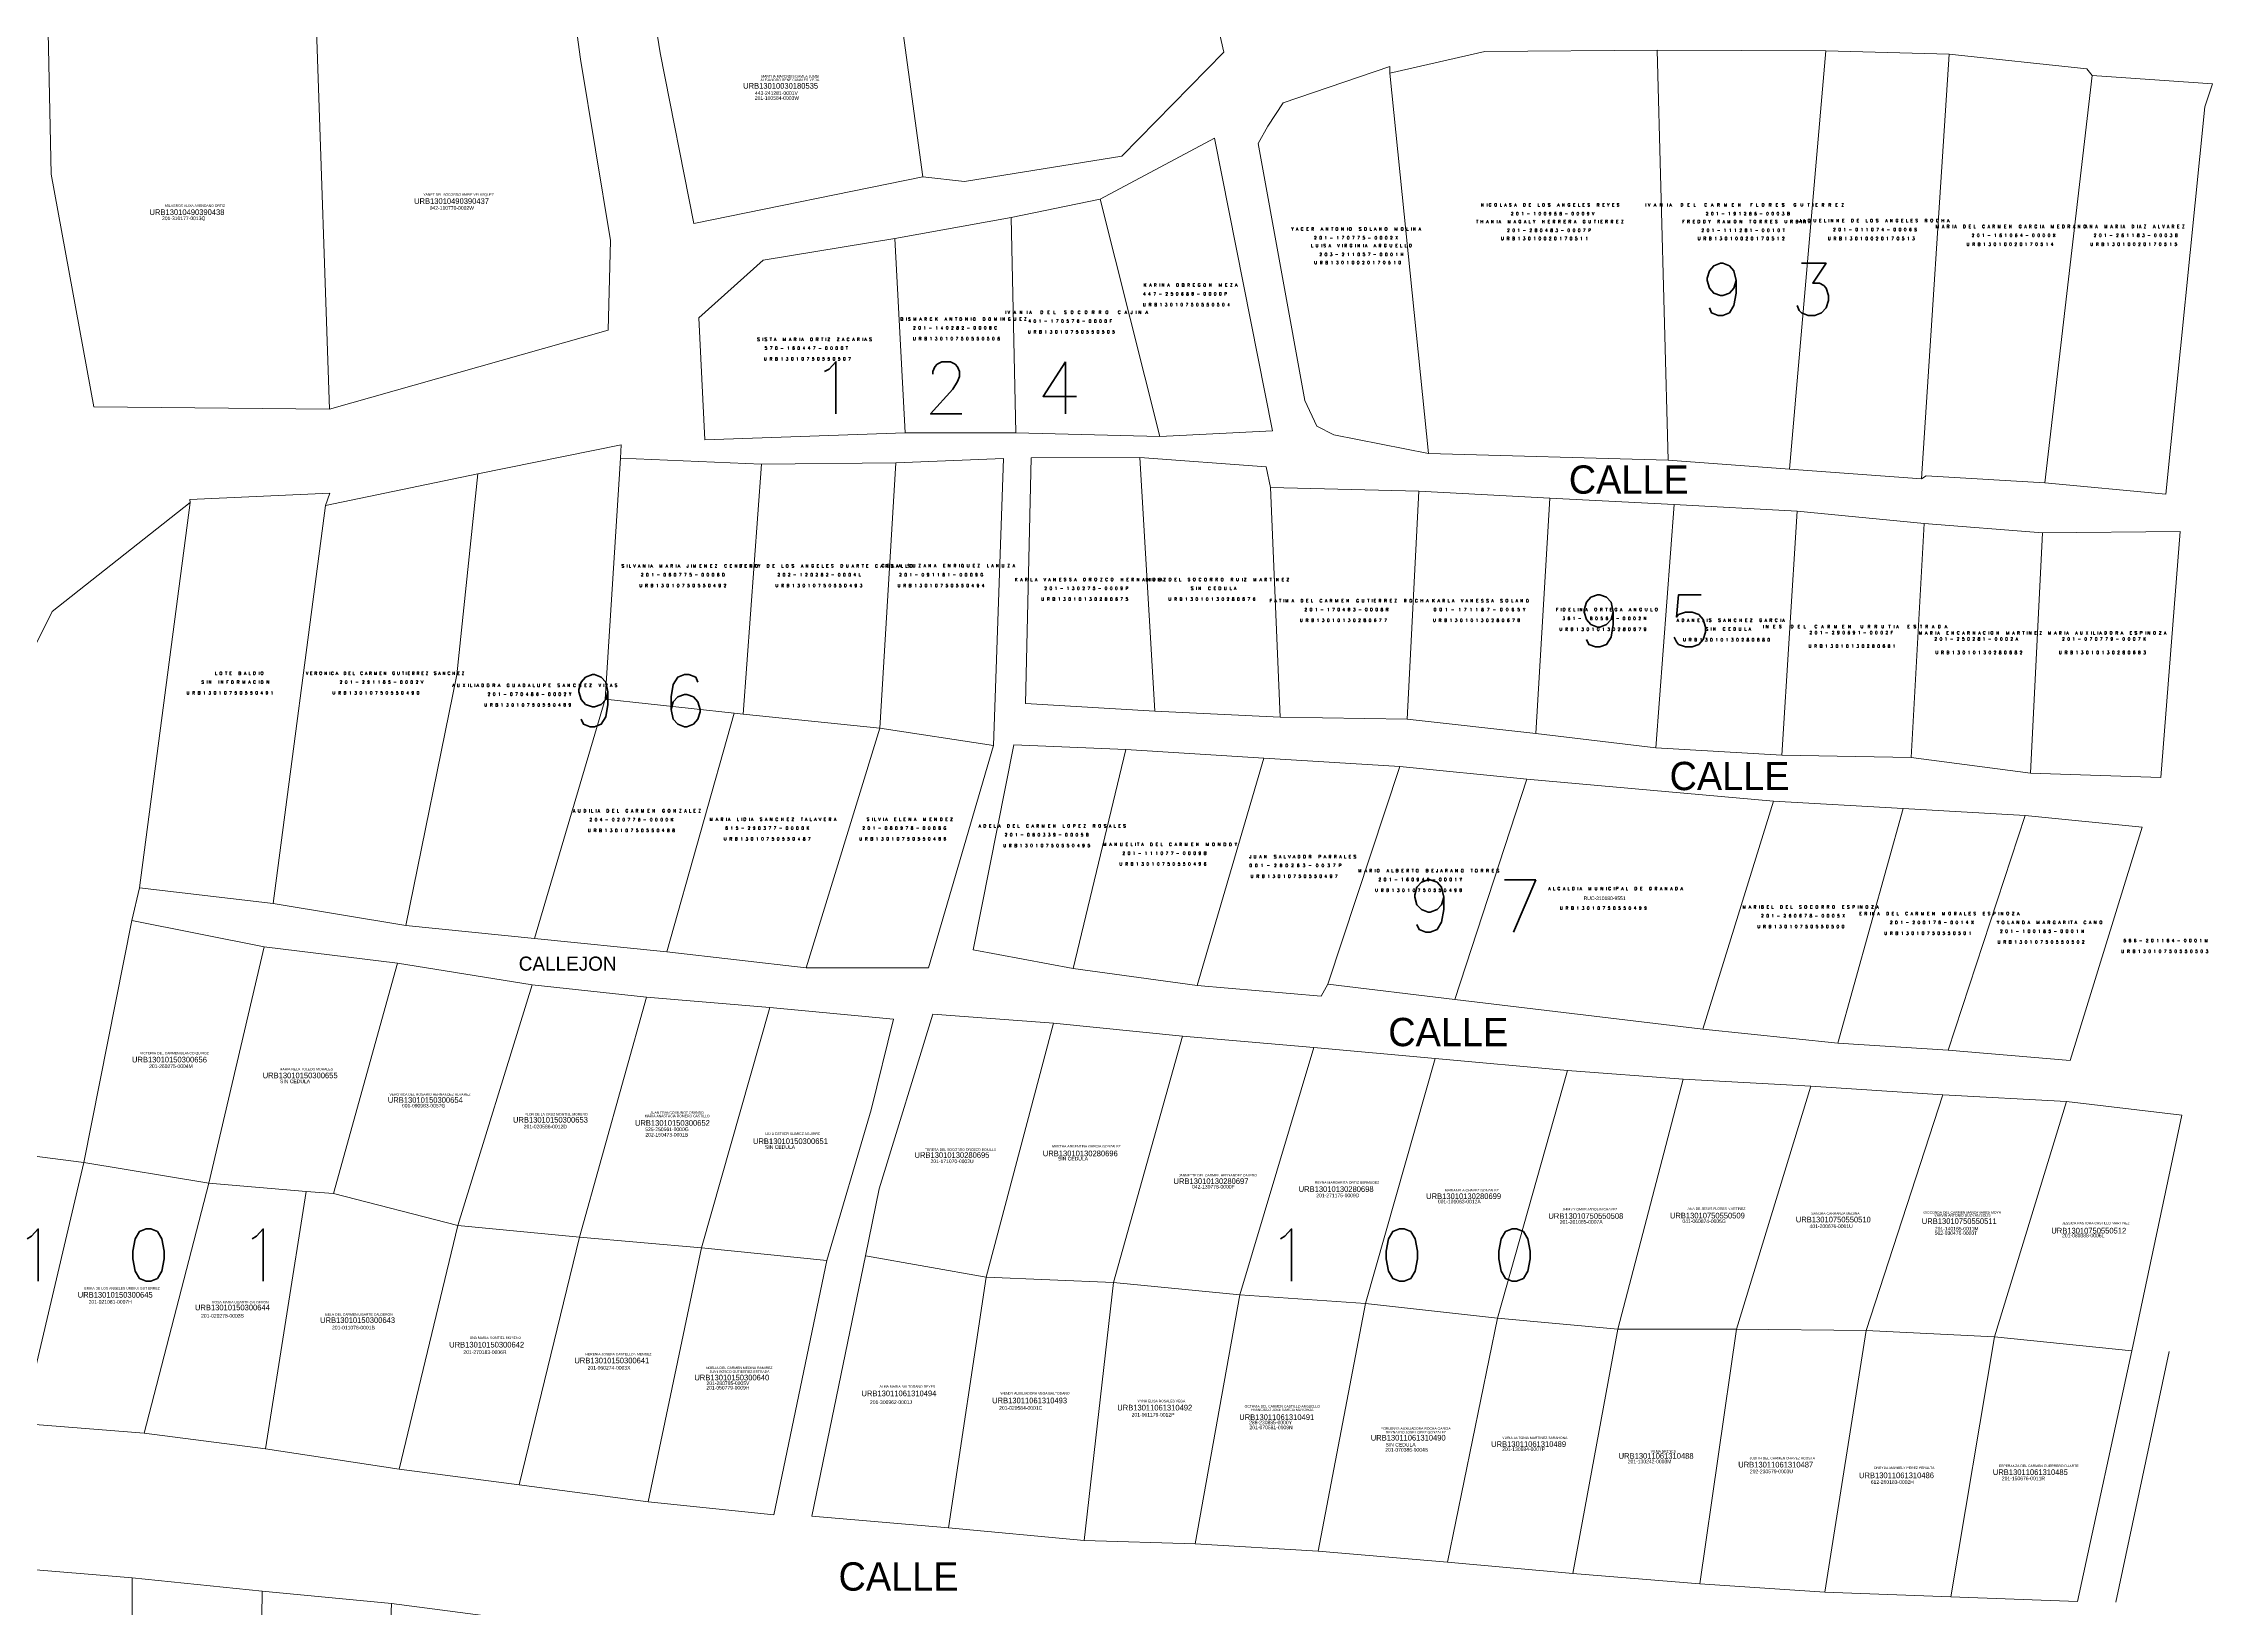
# Model space of a CAD drawing. Header units: metres. Extents: x 610261 to 617471, y 1314831 to 1317846.
# Drawn here: x 617327.3 to 617470.9, y 1316805.4 to 1316909.1 of the extents above; entities that cross this region are included whole.
import ezdxf

# ---------------------------------------------------------------- set-up
doc = ezdxf.new("R2010")
doc.units = ezdxf.units.M
for name, color, linetype, lineweight in [('101', 3, 'Continuous', 0), ('1ER CEDULA', 7, 'Continuous', 0), ('1ER PROPIETARIO', 150, 'Continuous', 0), ('2DA CEDULA', 7, 'Continuous', 0), ('2DO PROPIETARIO', 7, 'Continuous', 0), ('486', 7, 'Continuous', 0), ('4861', 7, 'Continuous', 0), ('CALLES', 7, 'Continuous', 0), ('NumMZLote', 172, 'Continuous', 0)]:
    doc.layers.add(name, color=color, linetype=linetype, lineweight=lineweight)
doc.styles.add('Style-ENGINEERING', font='ENGINEERING.shx')
doc.styles.add('Style-Txt', font='txt_____.ttf')

msp = doc.modelspace()

# ---------------------------------------------------------------- linework, layer by layer
at = {"layer": '486', "linetype": 'Continuous', "lineweight": 0}
for points in [[(617383.33621, 1316916.22546), (617385.50755, 1316900.22067)], [(617345.36083, 1316909.95874), (617346.22455, 1316884.84167)], [(617434.15555, 1316908.61267), (617434.87255, 1316881.46267)], [(617445.31755, 1316908.56967), (617442.90094, 1316880.87326)], [(617451.65355, 1316880.23067), (617453.47855, 1316908.36067)], [(617416.44055, 1316907.09067), (617419.01055, 1316881.91067)], [(617462.96155, 1316906.95467), (617459.82355, 1316879.95367)], [(617467.83155, 1316879.21767), (617470.40996, 1316904.87476)], [(617397.25055, 1316898.75167), (617401.21155, 1316883.03867)], [(617391.35455, 1316897.54067), (617391.66355, 1316883.28367)], [(617383.65455, 1316896.13567), (617384.34955, 1316883.27967)], [(617364.47261, 1316865.62126), (617365.47755, 1316881.58967)], [(617374.81855, 1316881.19067), (617373.61949, 1316864.63403)], [(617383.72655, 1316881.28367), (617382.67299, 1316863.71523)], [(617399.89055, 1316881.64267), (617400.88255, 1316864.83767)], [(617356.03155, 1316880.56467), (617354.63839, 1316867.23729)], [(617408.53255, 1316879.64667), (617409.18355, 1316864.43367)], [(617418.37055, 1316879.41467), (617417.58055, 1316864.29667)], [(617333.64255, 1316853.14167), (617336.98755, 1316878.66267)], [(617345.94955, 1316878.46867), (617342.48955, 1316852.08867)], [(617427.03255, 1316878.94667), (617426.10655, 1316863.36067)], [(617435.26355, 1316878.53167), (617434.06355, 1316862.41767)], [(617443.41955, 1316878.09067), (617442.41055, 1316861.91567)], [(617451.82955, 1316877.27567), (617450.96155, 1316861.77367)], [(617459.66355, 1316876.65267), (617458.87255, 1316860.72267)], [(617468.77555, 1316876.74267), (617467.49955, 1316860.44967)], [(617354.63839, 1316867.23729), (617351.27255, 1316850.62967)], [(617364.47261, 1316865.62126), (617359.79249, 1316849.77501)], [(617373.02296, 1316864.69842), (617364.47261, 1316865.62126)], [(617373.02296, 1316864.69842), (617368.54855, 1316848.89667)], [(617373.61949, 1316864.63403), (617373.02296, 1316864.69842)], [(617373.61949, 1316864.63403), (617382.67299, 1316863.71523)], [(617377.79155, 1316847.84167), (617382.67299, 1316863.71523)], [(617382.67299, 1316863.71523), (617390.18355, 1316862.55267)], [(617395.47655, 1316847.79567), (617398.95455, 1316862.30167)], [(617408.10655, 1316861.71767), (617403.67955, 1316846.66267)], [(617412.33055, 1316846.75367), (617417.09855, 1316861.16167)], [(617425.51755, 1316860.32467), (617420.74455, 1316845.73667)], [(617437.17155, 1316843.77367), (617441.85055, 1316858.87367)], [(617446.11555, 1316842.83467), (617450.43577, 1316858.38241)], [(617458.52255, 1316857.91967), (617453.41955, 1316842.37467)], [(617466.26855, 1316857.14867), (617461.49655, 1316841.70267)], [(617329.94755, 1316834.93367), (617333.13355, 1316850.96967)], [(617341.89655, 1316849.22967), (617338.23466, 1316833.56121)], [(617346.48169, 1316832.87396), (617350.70855, 1316848.13767)], [(617354.71767, 1316830.7719), (617359.64655, 1316846.71267)], [(617362.78001, 1316829.99168), (617367.21955, 1316845.88567)], [(617370.84962, 1316829.29073), (617375.37055, 1316845.20367)], [(617389.69807, 1316827.34349), (617394.17255, 1316844.15867)], [(617398.14099, 1316826.9975), (617402.70955, 1316843.29767)], [(617406.49962, 1316826.16484), (617411.40755, 1316842.56067)], [(617414.82984, 1316825.59053), (617419.44455, 1316841.81767)], [(617423.57751, 1316824.63227), (617428.21255, 1316841.03667)], [(617431.54309, 1316823.89092), (617435.85755, 1316840.46267)], [(617439.39307, 1316823.90569), (617444.31455, 1316839.99867)], [(617447.99261, 1316823.81634), (617453.07155, 1316839.41167)], [(617456.48161, 1316823.38402), (617461.26555, 1316838.98867)], [(617320.84255, 1316836.10667), (617329.94755, 1316834.93367)], [(617329.94755, 1316834.93367), (617325.88755, 1316817.65467)], [(617329.94755, 1316834.93367), (617338.23466, 1316833.56121)], [(617338.23466, 1316833.56121), (617333.93855, 1316817.00967)], [(617338.23466, 1316833.56121), (617344.66239, 1316833.02557)], [(617341.98455, 1316815.96167), (617344.66239, 1316833.02557)], [(617344.66239, 1316833.02557), (617346.48169, 1316832.87396)], [(617346.48169, 1316832.87396), (617354.71767, 1316830.7719)], [(617354.71767, 1316830.7719), (617350.82955, 1316814.63367)], [(617362.78001, 1316829.99168), (617354.71767, 1316830.7719)], [(617362.78001, 1316829.99168), (617358.76855, 1316813.57467)], [(617370.84962, 1316829.29073), (617362.78001, 1316829.99168)], [(617370.84962, 1316829.29073), (617367.32055, 1316812.45667)], [(617379.15655, 1316828.44367), (617370.84962, 1316829.29073)], [(617381.72355, 1316828.76367), (617389.69807, 1316827.34349)], [(617389.69807, 1316827.34349), (617387.21055, 1316810.72867)], [(617389.69807, 1316827.34349), (617398.14099, 1316826.9975)], [(617398.14099, 1316826.9975), (617396.18855, 1316809.90867)], [(617398.14099, 1316826.9975), (617406.49962, 1316826.16484)], [(617406.49962, 1316826.16484), (617403.54955, 1316809.67667)], [(617406.49962, 1316826.16484), (617414.82984, 1316825.59053)], [(617414.82984, 1316825.59053), (617411.69355, 1316809.18767)], [(617414.82984, 1316825.59053), (617423.57751, 1316824.63227)], [(617423.57751, 1316824.63227), (617420.26755, 1316808.46767)], [(617423.57751, 1316824.63227), (617431.54309, 1316823.89092)], [(617431.54309, 1316823.89092), (617428.55455, 1316807.71467)], [(617431.54309, 1316823.89092), (617439.39307, 1316823.90569)], [(617439.39307, 1316823.90569), (617436.96355, 1316807.02967)], [(617439.39307, 1316823.90569), (617447.99261, 1316823.81634)], [(617447.99261, 1316823.81634), (617445.24555, 1316806.48267)], [(617447.99261, 1316823.81634), (617456.48161, 1316823.38402)], [(617456.48161, 1316823.38402), (617453.59355, 1316806.17467)], [(617456.48161, 1316823.38402), (617465.59055, 1316822.45667)], [(617333.16722, 1316790.83413), (617333.14555, 1316807.41467)], [(617341.54221, 1316789.71077), (617341.76655, 1316806.54767)], [(617349.61361, 1316788.58159), (617350.31455, 1316805.73067)]]:
    msp.add_lwpolyline(points, dxfattribs=at)
at = {"layer": '4861', "linetype": 'Continuous', "lineweight": 0}
for points in [[(617405.44455, 1316908.49867), (617402.2944, 1316922.30783)], [(617367.42155, 1316912.72867), (617368.11255, 1316908.43567)], [(617327.58155, 1316909.79867), (617327.78655, 1316900.40967)], [(617362.83955, 1316908.03167), (617362.49455, 1316910.61367)], [(617362.83955, 1316908.03167), (617364.82055, 1316896.01967)], [(617368.11255, 1316908.43567), (617370.33719, 1316897.13996)], [(617405.44455, 1316908.49867), (617398.68855, 1316901.59567), (617388.26755, 1316899.91467), (617385.50755, 1316900.22067)], [(617416.44055, 1316907.09067), (617422.73855, 1316908.52567), (617434.15555, 1316908.61267)], [(617434.15555, 1316908.61267), (617445.31755, 1316908.56967)], [(617445.31755, 1316908.56967), (617453.47855, 1316908.36067)], [(617453.47855, 1316908.36067), (617462.59955, 1316907.39267), (617462.96155, 1316906.95467)], [(617419.01055, 1316881.91067), (617412.72455, 1316883.13067), (617411.59555, 1316883.72467), (617410.81555, 1316885.40667), (617407.73155, 1316902.43667), (617408.36655, 1316903.58667), (617409.38255, 1316905.12767), (617416.43155, 1316907.53167), (617416.44055, 1316907.09067)], [(617462.96155, 1316906.95467), (617470.93355, 1316906.38667), (617470.40996, 1316904.87476)], [(617401.21155, 1316883.03867), (617408.67455, 1316883.40067), (617404.83455, 1316902.78967), (617397.25055, 1316898.75167)], [(617327.78655, 1316900.40967), (617330.61855, 1316884.99167)], [(617385.50755, 1316900.22067), (617370.33719, 1316897.13996)], [(617397.25055, 1316898.75167), (617391.35455, 1316897.54067)], [(617391.35455, 1316897.54067), (617383.65455, 1316896.13567)], [(617364.82055, 1316896.01967), (617364.66155, 1316890.07167), (617346.22455, 1316884.84167)], [(617383.65455, 1316896.13567), (617374.94055, 1316894.70567), (617370.66955, 1316890.89367), (617371.08355, 1316882.80167)], [(617346.22455, 1316884.84167), (617330.61855, 1316884.99167)], [(617356.03155, 1316880.56467), (617365.52355, 1316882.46967), (617365.47755, 1316881.58967)], [(617371.08355, 1316882.80167), (617384.34955, 1316883.27967)], [(617384.34955, 1316883.27967), (617391.66355, 1316883.28367)], [(617391.66355, 1316883.28367), (617401.21155, 1316883.03867)], [(617365.47755, 1316881.58967), (617374.81855, 1316881.19067)], [(617374.81855, 1316881.19067), (617383.72655, 1316881.28367)], [(617383.72655, 1316881.28367), (617390.85855, 1316881.58367)], [(617390.85855, 1316881.58367), (617390.18355, 1316862.55267)], [(617392.30655, 1316865.35367), (617392.68055, 1316881.60667)], [(617392.68055, 1316881.60667), (617399.89055, 1316881.64267)], [(617399.89055, 1316881.64267), (617408.25155, 1316881.02567), (617408.53255, 1316879.64667)], [(617434.87255, 1316881.46267), (617419.01055, 1316881.91067)], [(617442.90094, 1316880.87326), (617434.87255, 1316881.46267)], [(617451.65355, 1316880.23067), (617442.90094, 1316880.87326)], [(617336.98755, 1316878.66267), (617336.96855, 1316878.86667), (617346.23455, 1316879.28067), (617345.94955, 1316878.46867)], [(617345.94955, 1316878.46867), (617356.03155, 1316880.56467)], [(617408.53255, 1316879.64667), (617418.37055, 1316879.41467)], [(617418.37055, 1316879.41467), (617427.03255, 1316878.94667)], [(617459.82355, 1316879.95367), (617451.96155, 1316880.42767), (617451.65355, 1316880.23067)], [(617467.83155, 1316879.21767), (617459.82355, 1316879.95367)], [(617336.98755, 1316878.66267), (617327.85155, 1316871.44667), (617322.40455, 1316860.54067), (617316.51455, 1316851.01467), (617312.05855, 1316842.45967), (617310.92655, 1316839.45167)], [(617427.03255, 1316878.94667), (617435.26355, 1316878.53167)], [(617435.26355, 1316878.53167), (617443.41955, 1316878.09067)], [(617443.41955, 1316878.09067), (617451.82955, 1316877.27567)], [(617451.82955, 1316877.27567), (617459.66355, 1316876.65267)], [(617459.66355, 1316876.65267), (617468.77555, 1316876.74267)], [(617400.88255, 1316864.83767), (617392.30655, 1316865.35367)], [(617409.18355, 1316864.43367), (617400.88255, 1316864.83767)], [(617417.58055, 1316864.29667), (617409.18355, 1316864.43367)], [(617426.10655, 1316863.36067), (617417.58055, 1316864.29667)], [(617390.18355, 1316862.55267), (617385.88355, 1316847.83967), (617377.79155, 1316847.84167)], [(617388.83455, 1316849.01567), (617391.54355, 1316862.60467)], [(617391.54355, 1316862.60467), (617398.95455, 1316862.30167)], [(617398.95455, 1316862.30167), (617408.10655, 1316861.71767)], [(617434.06355, 1316862.41767), (617426.10655, 1316863.36067)], [(617442.41055, 1316861.91567), (617434.06355, 1316862.41767)], [(617408.10655, 1316861.71767), (617417.09855, 1316861.16167)], [(617417.09855, 1316861.16167), (617425.51755, 1316860.32467)], [(617450.96155, 1316861.77367), (617442.41055, 1316861.91567)], [(617458.87255, 1316860.72267), (617450.96155, 1316861.77367)], [(617467.49955, 1316860.44967), (617458.87255, 1316860.72267)], [(617425.51755, 1316860.32467), (617441.85055, 1316858.87367)], [(617441.85055, 1316858.87367), (617450.43577, 1316858.38241)], [(617450.43577, 1316858.38241), (617458.52255, 1316857.91967)], [(617458.52255, 1316857.91967), (617466.26855, 1316857.14867)], [(617333.13355, 1316850.96967), (617333.64255, 1316853.14167)], [(617333.64255, 1316853.14167), (617342.48955, 1316852.08867)], [(617342.48955, 1316852.08867), (617351.27255, 1316850.62967)], [(617341.89655, 1316849.22967), (617333.13355, 1316850.96967)], [(617359.79249, 1316849.77501), (617351.27255, 1316850.62967)], [(617350.70855, 1316848.13767), (617341.89655, 1316849.22967)], [(617368.54855, 1316848.89667), (617359.79249, 1316849.77501)], [(617359.64655, 1316846.71267), (617350.70855, 1316848.13767)], [(617377.79155, 1316847.84167), (617368.54855, 1316848.89667)], [(617395.47655, 1316847.79567), (617388.83455, 1316849.01567)], [(617403.67955, 1316846.66267), (617395.47655, 1316847.79567)], [(617367.21955, 1316845.88567), (617359.64655, 1316846.71267)], [(617412.33055, 1316846.75367), (617411.90055, 1316845.95467), (617403.67955, 1316846.66267)], [(617420.74455, 1316845.73667), (617412.33055, 1316846.75367)], [(617375.37055, 1316845.20367), (617367.21955, 1316845.88567)], [(617383.57555, 1316844.43267), (617375.37055, 1316845.20367)], [(617437.17155, 1316843.77367), (617420.74455, 1316845.73667)], [(617379.15655, 1316828.44367), (617382.08355, 1316838.42067), (617383.57555, 1316844.43267)], [(617381.72355, 1316828.76367), (617382.61655, 1316833.19567), (617386.18255, 1316844.77467)], [(617386.18255, 1316844.77467), (617394.17255, 1316844.15867)], [(617394.17255, 1316844.15867), (617402.70955, 1316843.29767)], [(617446.11555, 1316842.83467), (617437.17155, 1316843.77367)], [(617402.70955, 1316843.29767), (617411.40755, 1316842.56067)], [(617411.40755, 1316842.56067), (617419.44455, 1316841.81767)], [(617453.41955, 1316842.37467), (617446.11555, 1316842.83467)], [(617461.49655, 1316841.70267), (617453.41955, 1316842.37467)], [(617419.44455, 1316841.81767), (617428.21255, 1316841.03667)], [(617428.21255, 1316841.03667), (617435.85755, 1316840.46267)], [(617435.85755, 1316840.46267), (617444.31455, 1316839.99867)], [(617444.31455, 1316839.99867), (617453.07155, 1316839.41167)], [(617453.07155, 1316839.41167), (617461.26555, 1316838.98867)], [(617461.26555, 1316838.98867), (617468.90255, 1316838.07367), (617465.59055, 1316822.45667)], [(617375.63355, 1316811.59767), (617379.15655, 1316828.44367)], [(617381.72355, 1316828.76367), (617378.16255, 1316811.51067)], [(617465.59055, 1316822.45667), (617461.98255, 1316805.85967)], [(617464.52255, 1316805.81267), (617468.05255, 1316822.42367)], [(617333.93855, 1316817.00967), (617325.88755, 1316817.65467)], [(617341.98455, 1316815.96167), (617333.93855, 1316817.00967)], [(617350.82955, 1316814.63367), (617341.98455, 1316815.96167)], [(617358.76855, 1316813.57467), (617350.82955, 1316814.63367)], [(617367.32055, 1316812.45667), (617358.76855, 1316813.57467)], [(617375.63355, 1316811.59767), (617367.32055, 1316812.45667)], [(617387.21055, 1316810.72867), (617378.16255, 1316811.51067)], [(617396.18855, 1316809.90867), (617387.21055, 1316810.72867)], [(617403.54955, 1316809.67667), (617396.18855, 1316809.90867)], [(617411.69355, 1316809.18767), (617403.54955, 1316809.67667)], [(617420.26755, 1316808.46767), (617411.69355, 1316809.18767)], [(617325.44955, 1316808.06767), (617333.14555, 1316807.41467)], [(617428.55455, 1316807.71467), (617420.26755, 1316808.46767)], [(617436.96355, 1316807.02967), (617428.55455, 1316807.71467)], [(617333.14555, 1316807.41467), (617341.76655, 1316806.54767)], [(617341.76655, 1316806.54767), (617350.31455, 1316805.73067)], [(617445.24555, 1316806.48267), (617436.96355, 1316807.02967)], [(617453.59355, 1316806.17467), (617445.24555, 1316806.48267)], [(617453.59355, 1316806.17467), (617461.98255, 1316805.85967)], [(617350.31455, 1316805.73067), (617358.58855, 1316804.64667)]]:
    msp.add_lwpolyline(points, dxfattribs=at)

# ---------------------------------------------------------------- texts
at = {"layer": '101', "linetype": 'Continuous', "lineweight": 0, "style": 'Style-ENGINEERING'}
for s, p in [('URB13010030180535', (617373.61206, 1316906.07147)), ('URB13010490390438', (617334.29605, 1316897.70469)), ('URB13010490390437', (617351.81646, 1316898.43907)), ('URB13010150300656', (617333.1342, 1316841.56629)), ('URB13010150300655', (617341.78949, 1316840.51716)), ('URB13010150300654', (617350.07759, 1316838.89101)), ('URB13010150300653', (617358.36569, 1316837.57961)), ('URB13010150300652', (617366.44396, 1316837.36978)), ('URB13010150300651', (617374.25995, 1316836.16328)), ('URB13010130280695', (617384.96104, 1316835.2453)), ('URB13010130280696', (617393.45896, 1316835.35021)), ('URB13010130280697', (617402.11426, 1316833.51424)), ('URB13010130280698', (617410.40235, 1316832.98968)), ('URB13010130280699', (617418.84782, 1316832.51757)), ('URB13010750550508', (617426.93921, 1316831.20616)), ('URB13010750550509', (617434.99125, 1316831.23239)), ('URB13010750550510', (617443.33181, 1316830.97011)), ('URB13010750550511', (617451.67236, 1316830.8652)), ('URB13010750550512', (617460.24897, 1316830.23572)), ('URB13010150300645', (617329.54094, 1316825.98676)), ('URB13010150300644', (617337.30448, 1316825.14746)), ('URB13010150300643', (617345.59258, 1316824.30816)), ('URB13010150300642', (617354.14296, 1316822.68201)), ('URB13010150300641', (617362.43105, 1316821.63289)), ('URB13010150300640', (617370.37818, 1316820.50507)), ('URB13011061310494', (617381.44647, 1316819.45595)), ('URB13011061310493', (617390.10176, 1316818.98384)), ('URB13011061310492', (617398.38986, 1316818.51173)), ('URB13011061310491', (617406.46813, 1316817.88226)), ('URB13011061310490', (617415.17588, 1316816.51839)), ('URB13011061310489', (617423.14924, 1316816.09874)), ('URB13011061310488', (617431.59471, 1316815.3119)), ('URB13011061310487', (617439.51561, 1316814.73488)), ('URB13011061310485', (617456.38031, 1316814.23654)), ('URB13011061310486', (617447.5152, 1316814.02672))]:
    msp.add_text(s, height=0.375, dxfattribs=at).set_placement(p)
at = {"layer": '101', "linetype": 'Continuous', "lineweight": 0, "char_height": 0.2, "attachment_point": 5, "line_spacing_factor": 1.1, "style": 'Style-Txt'}
for s, insert in [('\\T2.010943;URB13010020170511', (617426.76977, 1316896.14591)), ('\\T2.010943;URB13010020170512', (617439.79567, 1316896.14591)), ('\\T2.010943;URB13010020170513', (617448.41894, 1316896.14591)), ('\\T2.010943;URB13010020170514', (617457.59945, 1316895.76597)), ('\\T2.010943;URB13010020170515', (617465.7908, 1316895.76597)), ('\\T2.010943;URB13010020170510', (617414.39244, 1316894.55017)), ('\\T2.010943;URB13010750550504', (617403.05659, 1316891.76422)), ('\\T2.010943;URB13010750550506', (617387.82601, 1316889.51111)), ('\\T2.010943;URB13010750550505', (617395.43636, 1316889.96173)), ('\\T2.010943;URB13010750550507', (617377.95267, 1316888.16926)), ('\\T2.010943;URB13010750550492', (617369.70185, 1316873.15857)), ('\\T2.010943;URB13010750550493', (617378.71413, 1316873.15857)), ('\\T2.010943;URB13010750550494', (617386.80515, 1316873.15857)), ('\\T2.010943;URB13010130280675', (617396.32006, 1316872.25732)), ('\\T2.010943;URB13010130280676', (617404.74195, 1316872.25732)), ('\\T2.010943;URB13010130280677', (617413.4541, 1316870.85539)), ('\\T2.010943;URB13010130280678', (617422.26653, 1316870.85539)), ('\\T2.010943;URB13010130280679', (617430.63834, 1316870.26458)), ('\\T2.010943;URB13010130280680', (617438.82658, 1316869.56361)), ('\\T2.010943;URB13010130280681', (617447.13826, 1316869.14303)), ('\\T2.010943;URB13010130280682', (617455.53994, 1316868.72245)), ('\\T2.010943;URB13010130280683', (617463.72177, 1316868.72245)), ('\\T2.010943;URB13010750550491', (617339.7139, 1316866.04876)), ('\\T2.010943;URB13010750550490', (617349.37399, 1316866.04876)), ('\\T2.010943;URB13010750550489', (617359.42796, 1316865.24766)), ('\\T2.010943;URB13010750550488', (617366.29757, 1316856.9362)), ('\\T2.010943;URB13010750550487', (617375.29024, 1316856.37543)), ('\\T2.010943;URB13010750550486', (617384.26303, 1316856.37543)), ('\\T2.010943;URB13010750550495', (617393.79631, 1316855.93482)), ('\\T2.010943;URB13010750550496', (617401.49679, 1316854.71313)), ('\\T2.010943;URB13010750550497', (617410.18863, 1316853.90202)), ('\\T2.010943;URB13010750550498', (617418.42972, 1316852.97073)), ('\\T2.010943;URB13010750550499', (617430.66645, 1316851.7891)), ('\\T2.010943;URB13010750550500', (617443.7476, 1316850.56742)), ('\\T2.010943;URB13010750550501', (617452.15242, 1316850.12681)), ('\\T2.010943;URB13010750550502', (617459.65889, 1316849.54601)), ('\\T2.010943;URB13010750550503', (617467.8499, 1316848.92515))]:
    msp.add_mtext(s, dxfattribs=dict(at, insert=insert))
at = {"layer": '1ER CEDULA', "linetype": 'Continuous', "lineweight": 0, "style": 'Style-ENGINEERING'}
for s, p in [('443-241281-0001V', (617374.39678, 1316905.65938)), ('042-110770-0002W', (617352.85034, 1316898.05215)), ('201-310177-0013Q', (617335.12022, 1316897.36344)), ('RUC-310180-9551', (617429.27836, 1316852.32046)), ('201-260275-0004M', (617334.26739, 1316841.19856)), ('SIN CEDULA', (617342.94066, 1316840.19134)), ('001-090983-0057G', (617351.0124, 1316838.58259)), ('201-020586-0012D', (617359.08414, 1316837.19766)), ('525-250561-0000G', (617367.12791, 1316837.0158)), ('SIN CEDULA', (617375.05976, 1316835.84072)), ('201-171070-0002U', (617386.02208, 1316834.89513)), ('SIN CEDULA', (617394.46271, 1316835.07131)), ('042-130778-0000F', (617403.34379, 1316833.21341)), ('201-271175-0009D', (617411.5682, 1316832.63682)), ('001-101063-0012A', (617419.62443, 1316832.22841)), ('201-201085-0007A', (617427.69668, 1316830.88303)), ('041-060874-0005G', (617435.81698, 1316830.92729)), ('401-200676-0001U', (617444.24159, 1316830.59474)), ('201-140185-0011M', (617452.53807, 1316830.43457)), ('201-080388-0006L', (617460.96269, 1316829.98145)), ('201-021081-0007H', (617330.26649, 1316825.58667)), ('201-020278-0003S', (617337.70872, 1316824.66338)), ('201-011076-0001B', (617346.38199, 1316823.87999)), ('201-270183-0006R', (617355.08325, 1316822.25725)), ('201-060274-0003X', (617363.30887, 1316821.22205)), ('201-280785-0005V', (617371.18476, 1316820.19385)), ('201-300962-0001J', (617382.00998, 1316818.94283)), ('201-020584-0001C', (617390.56273, 1316818.55843)), ('201-061179-0012P', (617399.3397, 1316818.10997)), ('201-070581-0009N', (617407.14768, 1316817.26911)), ('SIN CEDULA', (617416.15689, 1316816.12394)), ('201-130684-0007P', (617423.88479, 1316815.82764)), ('201-130242-0003M', (617432.19728, 1316815.01081)), ('202-230579-0003U', (617440.28555, 1316814.35414)), ('612-260183-0002H', (617448.29374, 1316813.64941)), ('201-150676-0011R', (617456.97461, 1316813.88966))]:
    msp.add_text(s, height=0.24, dxfattribs=at).set_placement(p)
at = {"layer": '1ER CEDULA', "linetype": 'Continuous', "lineweight": 0, "char_height": 0.2, "attachment_point": 5, "line_spacing_factor": 1.1, "style": 'Style-Txt'}
for s, insert in [('\\T2.010943;201-100958-0009V', (617427.30509, 1316897.78844)), ('\\T2.010943;201-191286-0003B', (617440.23765, 1316897.78844)), ('\\T2.010943;201-011074-0006S', (617448.65829, 1316896.73728)), ('\\T2.010943;201-170775-0002X', (617414.28852, 1316896.1927)), ('\\T2.010943;201-161064-0000X', (617457.8388, 1316896.35734)), ('\\T2.010943;201-261183-0003B', (617465.93015, 1316896.35734)), ('\\T2.010943;447-250688-0000P', (617402.96519, 1316892.47776)), ('\\T2.010943;401-170576-0000F', (617395.34496, 1316890.67527)), ('\\T2.010943;201-140282-0008C', (617387.7346, 1316890.22465)), ('\\T2.010943;570-160447-0000T', (617377.86126, 1316888.8828)), ('\\T2.010943;201-060775-0006D', (617369.71044, 1316873.87211)), ('\\T2.010943;202-120282-0004L', (617378.72273, 1316873.87211)), ('\\T2.010943;201-091181-0009G', (617386.81374, 1316873.87211)), ('\\T2.010943;201-130275-0009P', (617396.42866, 1316872.97086)), ('\\T2.010943;SIN CEDULA', (617404.85054, 1316872.97086)), ('\\T2.010943;201-170483-0008R', (617413.66269, 1316871.56893)), ('\\T2.213131;001-171187-0065Y', (617422.47512, 1316871.56893)), ('\\T2.010943;361-180567-0002N', (617430.74694, 1316870.97812)), ('\\T2.010943;SIN CEDULA', (617438.93851, 1316870.27715)), ('\\T2.010943;201-290691-0002F', (617447.07987, 1316870.03682)), ('\\T2.010943;201-250281-0002A', (617455.35155, 1316869.61624)), ('\\T2.010943;201-070779-0007K', (617463.83338, 1316869.61624)), ('\\T2.010943;SIN INFORMACION', (617340.06916, 1316866.7623)), ('\\T2.010943;201-291185-0002V', (617349.73258, 1316866.7623)), ('\\T2.010943;201-070486-0002Y', (617359.53655, 1316865.9612)), ('\\T2.010943;204-020776-0000K', (617366.30616, 1316857.64974)), ('\\T2.010943;615-290377-0000K', (617375.29883, 1316857.08897)), ('\\T2.010943;201-080978-0008G', (617384.37162, 1316857.08897)), ('\\T2.010943;201-080339-0005B', (617393.8049, 1316856.64836)), ('\\T2.010943;201-111077-0009B', (617401.60538, 1316855.42667)), ('\\T2.213131;001-280263-0037P', (617410.29723, 1316854.61556)), ('\\T2.010943;201-160949-0001Y', (617418.53831, 1316853.68427)), ('\\T2.010943;201-260678-0005X', (617443.89286, 1316851.28096)), ('\\T2.010943;201-200176-0014X', (617452.42434, 1316850.84035)), ('\\T2.010943;201-100185-0001N', (617459.73415, 1316850.25955)), ('\\T2.010943;566-201164-0001M', (617467.92516, 1316849.63869))]:
    msp.add_mtext(s, dxfattribs=dict(at, insert=insert))
at = {"layer": '1ER PROPIETARIO', "linetype": 'Continuous', "lineweight": 0, "attachment_point": 5}
for s, insert, char_height, line_spacing_factor, style in [('\\H0.163840;MARTHA MAYENDIS DAVILA LUMBI', (617376.72602, 1316906.88513), 0.16384, 0.75, 'Style-ENGINEERING'), ('\\H0.163840;MILAGROS ALIXA AVENDANO ORTIZ', (617337.3073, 1316898.32127), 0.16384, 0.75, 'Style-ENGINEERING'), ('\\H0.163840;YANET DEL SOCORRO AMPIE VELASQUEZ ', (617354.76515, 1316899.034), 0.16384, 0.75, 'Style-ENGINEERING'), ('\\T2.010943;NICOLASA DE LOS ANGELES REYES ', (617427.14465, 1316898.37205), 0.2, 1.1, 'Style-Txt'), ('\\T2.516414;IVANIA DEL CARMEN FLORES GUTIERREZ ', (617440.07388, 1316898.37205), 0.2, 1.1, 'Style-Txt'), ('\\T2.010943;YACER ANTONIO SOLANO MOLINA ', (617414.29141, 1316896.77631), 0.2, 1.1, 'Style-Txt'), ('\\T2.010943;JAQUELINNE DE LOS ANGELES ROCHA', (617448.59452, 1316897.32089), 0.2, 1.1, 'Style-Txt'), ('\\T2.010943;MARIA DEL CARMEN GARCIA MEDRANO', (617457.67503, 1316896.94095), 0.2, 1.1, 'Style-Txt'), ('\\T2.010943;ANA MARIA DIAZ ALVAREZ', (617465.86638, 1316896.94095), 0.2, 1.1, 'Style-Txt'), ('\\T2.010943;KARINA OBREGON MEZA', (617403.32755, 1316893.06137), 0.2, 1.1, 'Style-Txt'), ('\\T2.010943;BISMARCK ANTONIO DOMINGUEZ', (617388.29697, 1316890.80826), 0.2, 1.1, 'Style-Txt'), ('\\T2.516414;IVANIA DEL SOCORRO CAJINA', (617395.80732, 1316891.25888), 0.2, 1.1, 'Style-Txt'), ('\\T2.010943;SISTA MARIA ORTIZ ZACARIAS', (617378.42363, 1316889.46641), 0.2, 1.1, 'Style-Txt'), ('\\T2.010943;SILVANIA MARIA JIMENEZ CENTENO', (617370.1728, 1316874.45571), 0.2, 1.1, 'Style-Txt'), ('\\T2.010943;BETTY DE LOS ANGELES DUARTE CARBALLO', (617379.18509, 1316874.45571), 0.2, 1.1, 'Style-Txt'), ('\\T2.010943;CELIA SUZANA ENRIQUEZ LANUZA', (617387.27611, 1316874.45571), 0.2, 1.1, 'Style-Txt'), ('\\T2.010943;KARLA VANESSA OROZCO HERNANDEZ', (617396.69102, 1316873.55447), 0.2, 1.1, 'Style-Txt'), ('\\T2.010943;LIGIA DEL SOCORRO RUIZ MARTINEZ', (617405.11291, 1316873.55447), 0.2, 1.1, 'Style-Txt'), ('\\T2.010943;FATIMA DEL CARMEN GUTIERREZ ROCHA', (617413.82506, 1316872.15254), 0.2, 1.1, 'Style-Txt'), ('\\T2.010943;KARLA VANESSA SOLANO', (617422.53748, 1316872.15254), 0.2, 1.1, 'Style-Txt'), ('\\T2.010943;FIDELINA ORTEGA ANGULO', (617430.9093, 1316871.56172), 0.2, 1.1, 'Style-Txt'), ('\\T2.010943;ADANELIS SANCHEZ GARCIA', (617439.10087, 1316870.86076), 0.2, 1.1, 'Style-Txt'), ('\\T2.516414;INES DEL CARMEN URRUTIA ESTRADA', (617447.37255, 1316870.44018), 0.2, 1.1, 'Style-Txt'), ('\\T2.010943;MARIA ENCARNACION MARTINEZ', (617455.64423, 1316870.0196), 0.2, 1.1, 'Style-Txt'), ('\\T2.010943;MARIA AUXILIADORA ESPINOZA', (617464.02606, 1316870.0196), 0.2, 1.1, 'Style-Txt'), ('\\T2.010943;LOTE BALDIO', (617340.33152, 1316867.34591), 0.2, 1.1, 'Style-Txt'), ('\\T1.758207;VERONICA DEL CARMEN GUTIERREZ SANCHEZ', (617349.96494, 1316867.34591), 0.2, 1.1, 'Style-Txt'), ('\\T2.010943;AUXILIADORA GUADALUPE SANCHEZ VIVAS ', (617359.89891, 1316866.54481), 0.2, 1.1, 'Style-Txt'), ('\\T2.010943;AUDILIA DEL CARMEN GONZALEZ', (617366.66852, 1316858.23335), 0.2, 1.1, 'Style-Txt'), ('\\T2.010943;MARIA LIDIA SANCHEZ TALAVERA', (617375.6612, 1316857.67257), 0.2, 1.1, 'Style-Txt'), ('\\T2.010943;SILVIA ELENA MENDEZ ', (617384.73398, 1316857.67257), 0.2, 1.1, 'Style-Txt'), ('\\T2.010943;ADELA DEL CARMEN LOPEZ ROSALES', (617394.16726, 1316857.23197), 0.2, 1.1, 'Style-Txt'), ('\\T2.010943;MANUELITA DEL CARMEN MONDOY', (617401.96774, 1316856.01028), 0.2, 1.1, 'Style-Txt'), ('\\T2.010943;JUAN SALVADOR PARRALES ', (617410.75959, 1316855.19916), 0.2, 1.1, 'Style-Txt'), ('\\T2.010943;MARIO ALBERTO BEJARANO TORRES', (617419.10068, 1316854.26788), 0.2, 1.1, 'Style-Txt'), ('\\T2.010943;ALCALDIA MUNICIPAL DE GRANADA ', (617431.47074, 1316853.08625), 0.2, 1.1, 'Style-Txt'), ('\\T2.010943;MARIBEL DEL SOCORRO ESPINOZA', (617444.38855, 1316851.86457), 0.2, 1.1, 'Style-Txt'), ('\\T2.010943;ERIKA DEL CARMEN MORALES ESPINOZA', (617452.92004, 1316851.42396), 0.2, 1.1, 'Style-Txt'), ('\\T2.010943;YOLANDA MARGARITA CANO', (617460.22984, 1316850.84316), 0.2, 1.1, 'Style-Txt'), ('\\H0.163840;VICTORIA DEL CARMEN BLANCO QUIROZ ', (617335.94486, 1316842.15833), 0.16384, 0.75, 'Style-ENGINEERING'), ('\\H0.163840;MARIA NELA TOLEDO MORALES ', (617344.67409, 1316841.12313), 0.16384, 0.75, 'Style-ENGINEERING'), ('\\H0.163840;VERONICA DEL ROSARIO HERNANDEZ ALVAREZ', (617352.87173, 1316839.44443), 0.16384, 0.75, 'Style-ENGINEERING'), ('\\H0.163840;FLOR DE LA CRUZ MONTIEL MORENO ', (617361.23725, 1316838.12945), 0.16384, 0.75, 'Style-ENGINEERING'), ('\\H0.163840;JUAN FRANCO MUNOZ OBANDO', (617369.23033, 1316838.24412), 0.16384, 0.75, 'Style-ENGINEERING'), ('\\H0.163840;LIDIA ESTHER SUAREZ AGUIRRE ', (617376.9051, 1316836.84245), 0.16384, 0.75, 'Style-ENGINEERING'), ('\\H0.163840;TERESA DEL SOCORRO OROZCO BONILLA ', (617388.00964, 1316835.79015), 0.16384, 0.75, 'Style-ENGINEERING'), ('\\H0.163840;MARTHA ARGENTINA GARCIA GONZALEZ ', (617396.33815, 1316836.01438), 0.16384, 0.75, 'Style-ENGINEERING'), ('\\H0.163840;JANNETTE DEL CARMEN HERNANDEZ CALERO ', (617405.05106, 1316834.09241), 0.16384, 0.75, 'Style-ENGINEERING'), ('\\H0.163840;REYNA MARGARITA ORTIZ BERMUDEZ', (617413.6038, 1316833.61192), 0.16384, 0.75, 'Style-ENGINEERING'), ('\\H0.163840;MARIANELA CHAVEZ GONZALEZ ', (617421.86825, 1316833.0994), 0.16384, 0.75, 'Style-ENGINEERING'), ('\\H0.163840;JHIMMY OMAR JARQUIN CHAVEZ ', (617429.68424, 1316831.81809), 0.16384, 0.75, 'Style-ENGINEERING'), ('\\H0.163840;ANA DE JESUS FLORES MARTINEZ ', (617438.07682, 1316831.88215), 0.16384, 0.75, 'Style-ENGINEERING'), ('\\H0.163840;SANDRA CARRANZA MEDINA ', (617445.95687, 1316831.56183), 0.16384, 0.75, 'Style-ENGINEERING'), ('\\H0.163840;GIOCONDA DEL CARMEN MANZANARES MOYA ', (617454.34945, 1316831.62589), 0.16384, 0.75, 'Style-ENGINEERING'), ('\\H0.163840;JESSICA PASTORA CASTILLO MARTINEZ ', (617463.19049, 1316830.92117), 0.16384, 0.75, 'Style-ENGINEERING'), ('\\H0.163840;ERIKA DE LOS ANGELES URBINA GUTIERREZ', (617332.47555, 1316826.60239), 0.16384, 0.75, 'Style-ENGINEERING'), ('\\H0.163840;ROSA MARIA UGARTE CALDERON ', (617340.30947, 1316825.6791), 0.16384, 0.75, 'Style-ENGINEERING'), ('\\H0.163840;ISELA DEL CARMEN UGARTE CALDERON', (617348.1434, 1316824.86773), 0.16384, 0.75, 'Style-ENGINEERING'), ('\\H0.163840;ANA MARIA MONTIEL MORENO', (617357.20837, 1316823.32893), 0.16384, 0.75, 'Style-ENGINEERING'), ('\\H0.163840;HERENIA JOSEFA CASTELLON MENDEZ', (617365.35006, 1316822.23777), 0.16384, 0.75, 'Style-ENGINEERING'), ('\\H0.163840;NOELIA DEL CARMEN MEDINA RAMIREZ', (617373.35185, 1316821.33547), 0.16384, 0.75, 'Style-ENGINEERING'), ('\\H0.163840;ALMA MARIA BALTODANO REYES ', (617384.48604, 1316820.0941), 0.16384, 0.75, 'Style-ENGINEERING'), ('\\H0.163840;WENDY AUXILIADORA VEGA BALTODANO', (617392.94268, 1316819.64565), 0.16384, 0.75, 'Style-ENGINEERING'), ('\\H0.163840;MYNA ELISA ROSALES VEGA ', (617401.30323, 1316819.13312), 0.16384, 0.75, 'Style-ENGINEERING'), ('\\H0.163840;FRANCISCO JOSE GARCIA MAYORGA ', (617409.31141, 1316818.55653), 0.16384, 0.75, 'Style-ENGINEERING'), ('\\H0.163840;YORLENYS AUXILIADORA ROCHA GARCIA ', (617418.16046, 1316817.31526), 0.16384, 0.75, 'Style-ENGINEERING'), ('\\H0.163840;MARIA ANTONIA MARTINEZ BARAHONA ', (617426.03251, 1316816.69863), 0.16384, 0.75, 'Style-ENGINEERING'), ('\\H0.163840;VILMA BRENES ', (617434.55321, 1316815.80172), 0.16384, 0.75, 'Style-ENGINEERING'), ('\\H0.163840;JUDITH DEL CARMEN CHAVEZ ACOSTA ', (617442.43327, 1316815.35326), 0.16384, 0.75, 'Style-ENGINEERING'), ('\\H0.163840;ONEYDA MARBELY PEREZ PERALTA ', (617450.50552, 1316814.7126), 0.16384, 0.75, 'Style-ENGINEERING'), ('\\H0.163840;ESPERANZA DEL CARMEN GUERRERO DUARTE ', (617459.41062, 1316814.84073), 0.16384, 0.75, 'Style-ENGINEERING')]:
    msp.add_mtext(s, dxfattribs=dict(at, insert=insert, char_height=char_height, line_spacing_factor=line_spacing_factor, style=style))
at = {"layer": '2DA CEDULA', "linetype": 'Continuous', "lineweight": 0, "style": 'Style-ENGINEERING'}
for s, p in [('201-100584-0003W', (617374.38418, 1316905.33188)), ('202-150473-0001B', (617367.13662, 1316836.65849)), ('562-030476-0000T', (617452.5229, 1316830.14242)), ('201-050779-0009H', (617371.17077, 1316819.90008)), ('288-230885-0000Y', (617407.12365, 1316817.59745)), ('201-070386-0004S', (617416.14087, 1316815.7876))]:
    msp.add_text(s, height=0.24, dxfattribs=at).set_placement(p)
at = {"layer": '2DA CEDULA', "linetype": 'Continuous', "lineweight": 0, "char_height": 0.2, "attachment_point": 5, "line_spacing_factor": 1.1, "style": 'Style-Txt'}
for s, insert in [('\\T2.010943;201-280483-0007P', (617427.0758, 1316896.68662)), ('\\T2.010943;201-111281-0010T', (617439.90503, 1316896.68662)), ('\\T2.010943;203-211057-0001H', (617414.65447, 1316895.09088))]:
    msp.add_mtext(s, dxfattribs=dict(at, insert=insert))
at = {"layer": '2DO PROPIETARIO', "linetype": 'Continuous', "lineweight": 0, "attachment_point": 5}
for s, insert, char_height, line_spacing_factor, style in [('\\H0.163840;ALEJANDRO RENE CANALES MEJIA', (617376.70712, 1316906.6521), 0.16384, 0.75, 'Style-ENGINEERING'), ('\\T2.010943;THANIA MAGALY HERRERA GUTIERREZ', (617427.13067, 1316897.27023), 0.2, 1.1, 'Style-Txt'), ('\\T2.010943;FREDDY RAMON TORRES URBINA', (617440.1599, 1316897.27023), 0.2, 1.1, 'Style-Txt'), ('\\T2.010943;LUISA VIRGINIA ARGUELLO ', (617414.65737, 1316895.67449), 0.2, 1.1, 'Style-Txt'), ('\\H0.163840;MARIA ANASTACIA ROMERO CASTILLO', (617369.23904, 1316838.01754), 0.16384, 0.75, 'Style-ENGINEERING'), ('\\H0.163840;MARVIN ANTONIO GUZMAN SOLIS', (617454.34945, 1316831.43609), 0.16384, 0.75, 'Style-ENGINEERING'), ('\\H0.163840;JUAN BOSCO GUTIERREZ ESTRADA', (617373.36584, 1316821.08367), 0.16384, 0.75, 'Style-ENGINEERING'), ('\\H0.163840;OCTAVIA DEL CARMEN CASTILLO ARGUELLO', (617409.31942, 1316818.78076), 0.16384, 0.75, 'Style-ENGINEERING'), ('\\H0.163840;REYNALDO JOSE LOPEZ GONZALEZ ', (617418.16847, 1316817.06701), 0.16384, 0.75, 'Style-ENGINEERING')]:
    msp.add_mtext(s, dxfattribs=dict(at, insert=insert, char_height=char_height, line_spacing_factor=line_spacing_factor, style=style))
at = {"layer": 'CALLES', "linetype": 'Continuous', "lineweight": 0, "style": 'Style-ENGINEERING'}
for s, height, p in [('CALLE', 1.875, (617428.294, 1316879.24105)), ('CALLE', 1.875, (617434.96714, 1316859.60393)), ('CALLEJON', 0.9375, (617358.74959, 1316847.64228)), ('CALLE', 1.875, (617416.33794, 1316842.64301)), ('CALLE', 1.875, (617379.92963, 1316806.57549))]:
    msp.add_text(s, height=height, dxfattribs=at).set_placement(p)
at = {"layer": 'NumMZLote', "linetype": 'Continuous', "lineweight": 0, "char_height": 3.456, "attachment_point": 5, "line_spacing_factor": 1.1, "style": 'Style-Txt'}
for s, insert in [('\\T2.010943;93', (617442.96632, 1316892.77811)), ('\\T2.516414;124', (617389.30282, 1316886.25684)), ('\\T2.010943;95', (617434.82824, 1316870.81676)), ('\\T2.010943;96', (617368.24698, 1316865.52947)), ('\\T2.010943;97', (617423.59866, 1316851.93482)), ('\\T2.516414;101', (617336.47626, 1316828.81273)), ('\\T2.516414;100', (617419.48466, 1316828.81273))]:
    msp.add_mtext(s, dxfattribs=dict(at, insert=insert))

doc.saveas('drawing.dxf')
